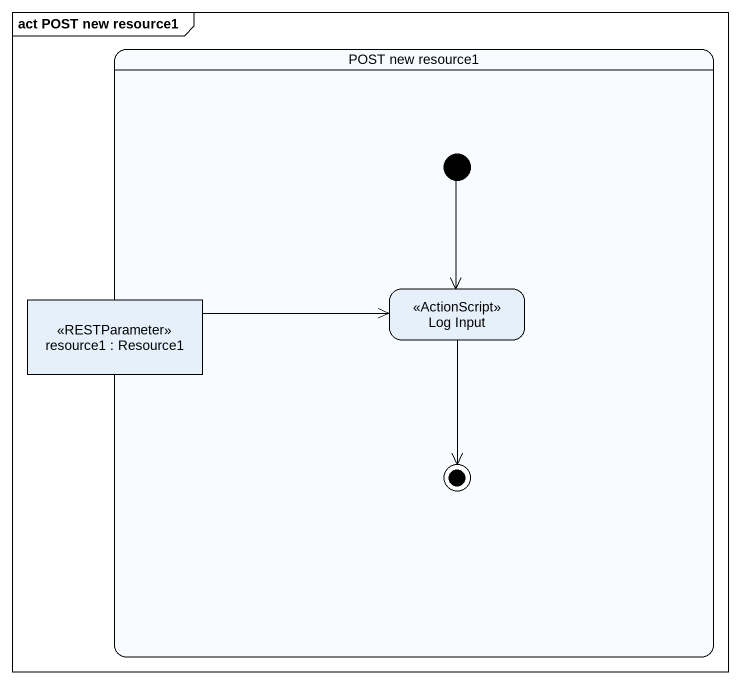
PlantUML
@startuml
mainframe act POST new resource1
hide empty description
state "POST new resource1" as POST_new_resource1 {
  state "Log Input" as Log_Input <<ActionScript>>
  state "resource1 : Resource1" as resource1 <<RESTParameter>>
  [*] --> Log_Input
  Log_Input --> [*]
}
resource1 -right-> Log_Input
@enduml
